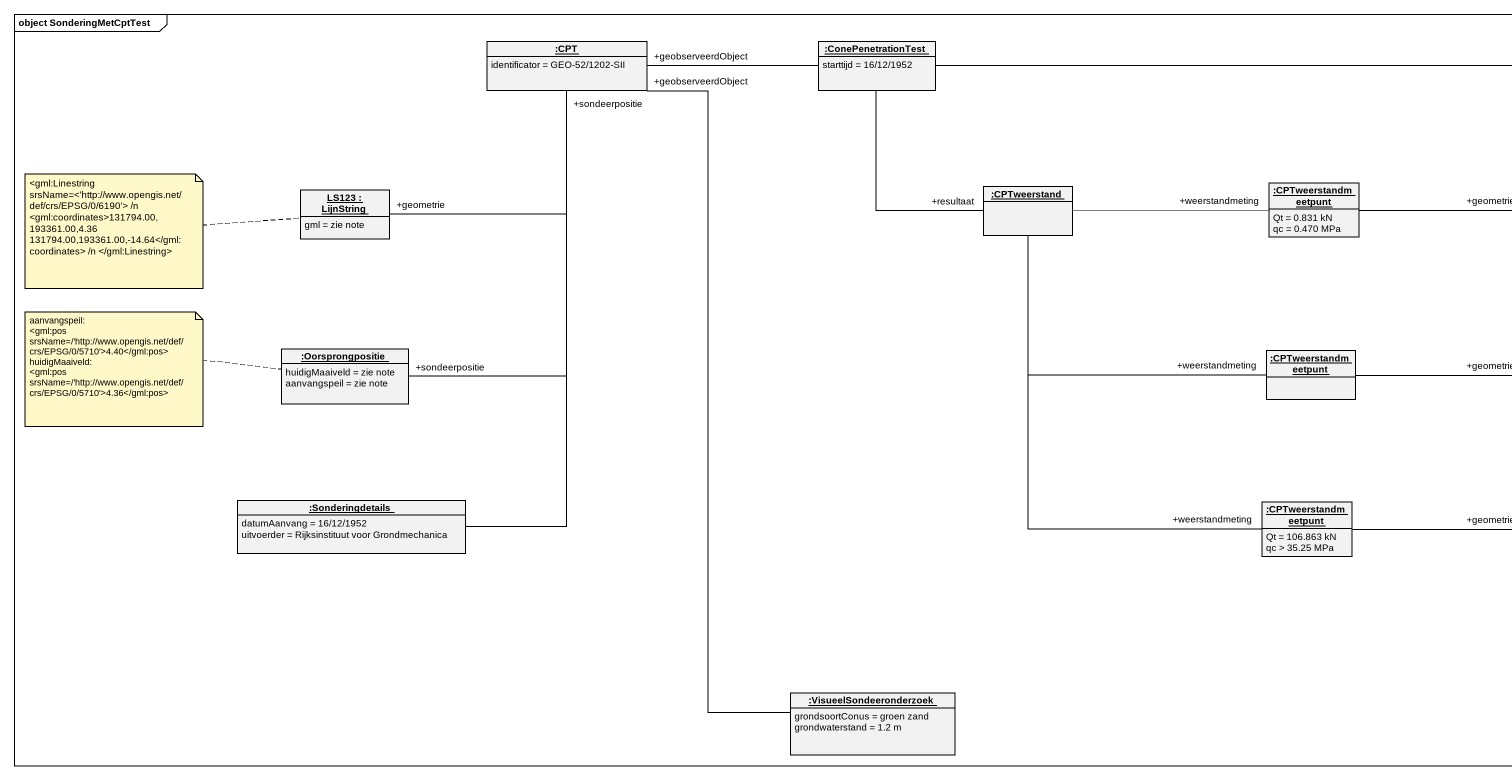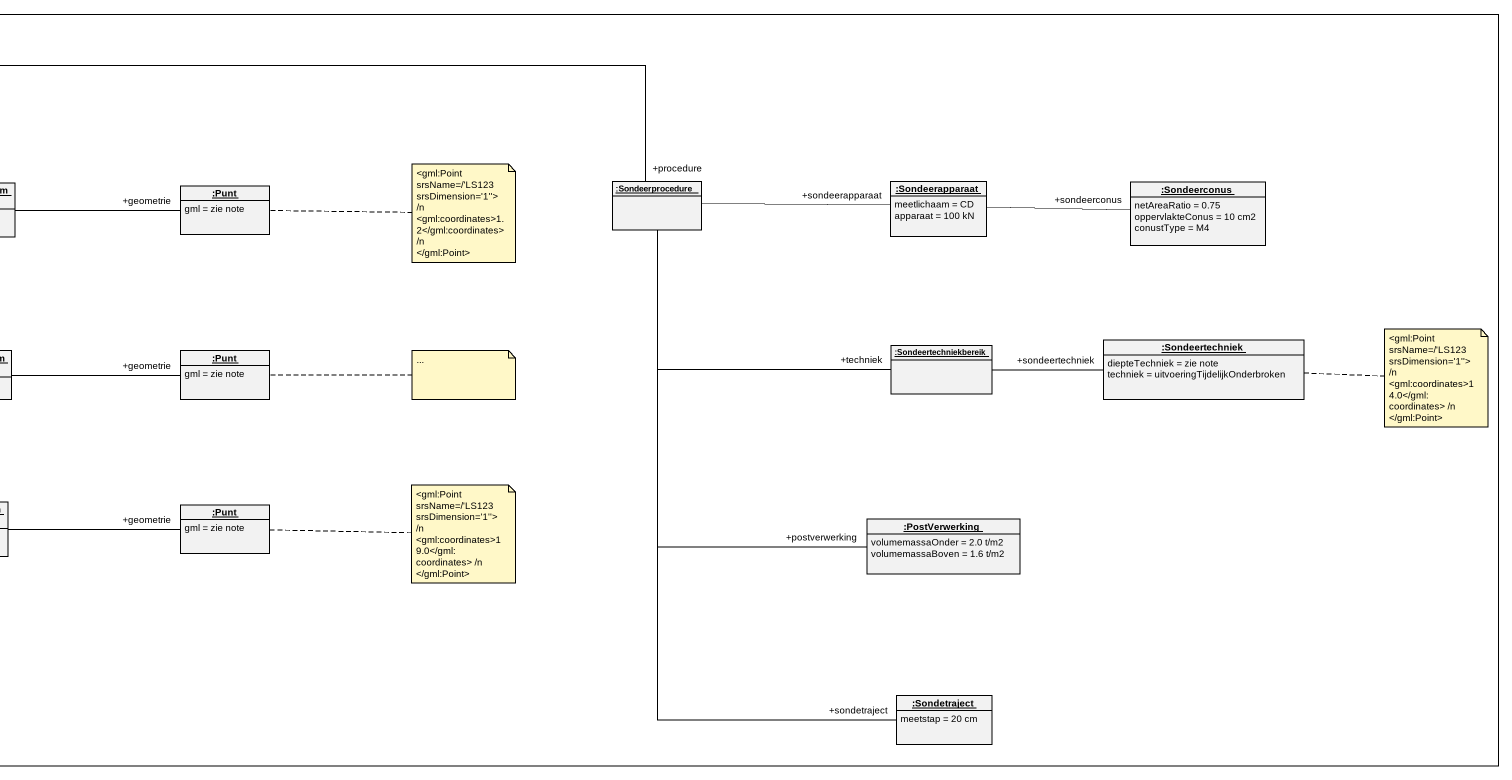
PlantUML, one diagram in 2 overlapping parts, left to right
@startuml
mainframe object SonderingMetCptTest
hide circle
hide empty members
object ":CPT" as CPT {
  identificator = GEO-52/1202-SII
}
object ":ConePenetrationTest" as ConePenetrationTest {
  starttijd = 16/12/1952
}
object "LS123 : LijnString" as LS123 {
  gml = zie note
}
object ":CPTweerstand" as CPTweerstand
object ":CPTweerstandmeetpunt" as CPTweerstandmeetpunt {
  Qt = 0.831 kN
  qc = 0.470 MPa
}
object ":Punt" as Punt {
  gml = zie note
}
object ":Sondeerprocedure" as Sondeerprocedure
object ":Sondeerapparaat" as Sondeerapparaat {
  meetlichaam = CD
  apparaat = 100 kN
}
object ":Sondeerconus" as Sondeerconus {
  netAreaRatio = 0.75
  oppervlakteConus = 10 cm2
  conustType = M4
}
object ":Oorsprongpositie" as Oorsprongpositie {
  huidigMaaiveld = zie note
  aanvangspeil = zie note
}
object ":CPTweerstandmeetpunt" as CPTweerstandmeetpunt_2
object ":Punt" as Punt_2 {
  gml = zie note
}
object ":Sondeertechniekbereik" as Sondeertechniekbereik
object ":Sondeertechniek" as Sondeertechniek {
  diepteTechniek = zie note
  techniek = uitvoeringTijdelijkOnderbroken
}
object ":Sonderingdetails" as Sonderingdetails {
  datumAanvang = 16/12/1952
  uitvoerder = Rijksinstituut voor Grondmechanica
}
object ":CPTweerstandmeetpunt" as CPTweerstandmeetpunt_3 {
  Qt = 106.863 kN
  qc > 35.25 MPa
}
object ":Punt" as Punt_3 {
  gml = zie note
}
object ":PostVerwerking" as PostVerwerking {
  volumemassaOnder = 2.0 t/m2
  volumemassaBoven = 1.6 t/m2
}
object ":VisueelSondeeronderzoek" as VisueelSondeeronderzoek {
  grondsoortConus = groen zand
  grondwaterstand = 1.2 m
}
object ":Sondetraject" as Sondetraject {
  meetstap = 20 cm
}
CPT -- "+geometrie" LS123
CPT "+sondeerpositie" -- "+sondeerpositie" Oorsprongpositie
CPT -- Sonderingdetails
CPT "+geobserveerdObject" -- VisueelSondeeronderzoek
ConePenetrationTest -left- "+geobserveerdObject" CPT
ConePenetrationTest -right- "+procedure" Sondeerprocedure
CPTweerstand "+resultaat" -up- ConePenetrationTest
CPTweerstand -right- "+weerstandmeting" CPTweerstandmeetpunt
CPTweerstand -right- "+weerstandmeting" CPTweerstandmeetpunt_2
CPTweerstand -- "+weerstandmeting" CPTweerstandmeetpunt_3
CPTweerstandmeetpunt -right- "+geometrie" Punt
Sondeerprocedure -right- "+sondeerapparaat" Sondeerapparaat
Sondeerprocedure -right- "+techniek" Sondeertechniekbereik
Sondeerprocedure -- "+postverwerking" PostVerwerking
Sondeerprocedure -- "+sondetraject" Sondetraject
Sondeerapparaat -right- "+sondeerconus" Sondeerconus
CPTweerstandmeetpunt_2 -right- "+geometrie" Punt_2
Sondeertechniekbereik -right- "+sondeertechniek" Sondeertechniek
CPTweerstandmeetpunt_3 -right- "+geometrie" Punt_3
note left of LS123 : <gml:Linestring srsName=<'http://www.opengis.net/def/crs/EPSG/0/6190'> /n <gml:coordinates>131794.00,193361.00,4.36 131794.00,193361.00,-14.64</gml:coordinates> /n </gml:Linestring>
note right of Punt
  <gml:Point srsName=/'LS123 srsDimension='1''> /n
  <gml:coordinates>1.2</gml:coordinates> /n
  </gml:Point>
end note
note left of Oorsprongpositie
  aanvangspeil:
  <gml:pos srsName=/'http://www.opengis.net/def/crs/EPSG/0/5710'>4.40</gml:pos>
  huidigMaaiveld:
  <gml:pos srsName=/'http://www.opengis.net/def/crs/EPSG/0/5710'>4.36</gml:pos>
end note
note right of Sondeertechniek
  <gml:Point srsName=/'LS123 srsDimension='1''> /n
  <gml:coordinates>14.0</gml:coordinates> /n
  </gml:Point>
end note
note right of Punt_2 : ...
note right of Punt_3
  <gml:Point srsName=/'LS123 srsDimension='1''> /n
  <gml:coordinates>19.0</gml:coordinates> /n
  </gml:Point>
end note
@enduml
